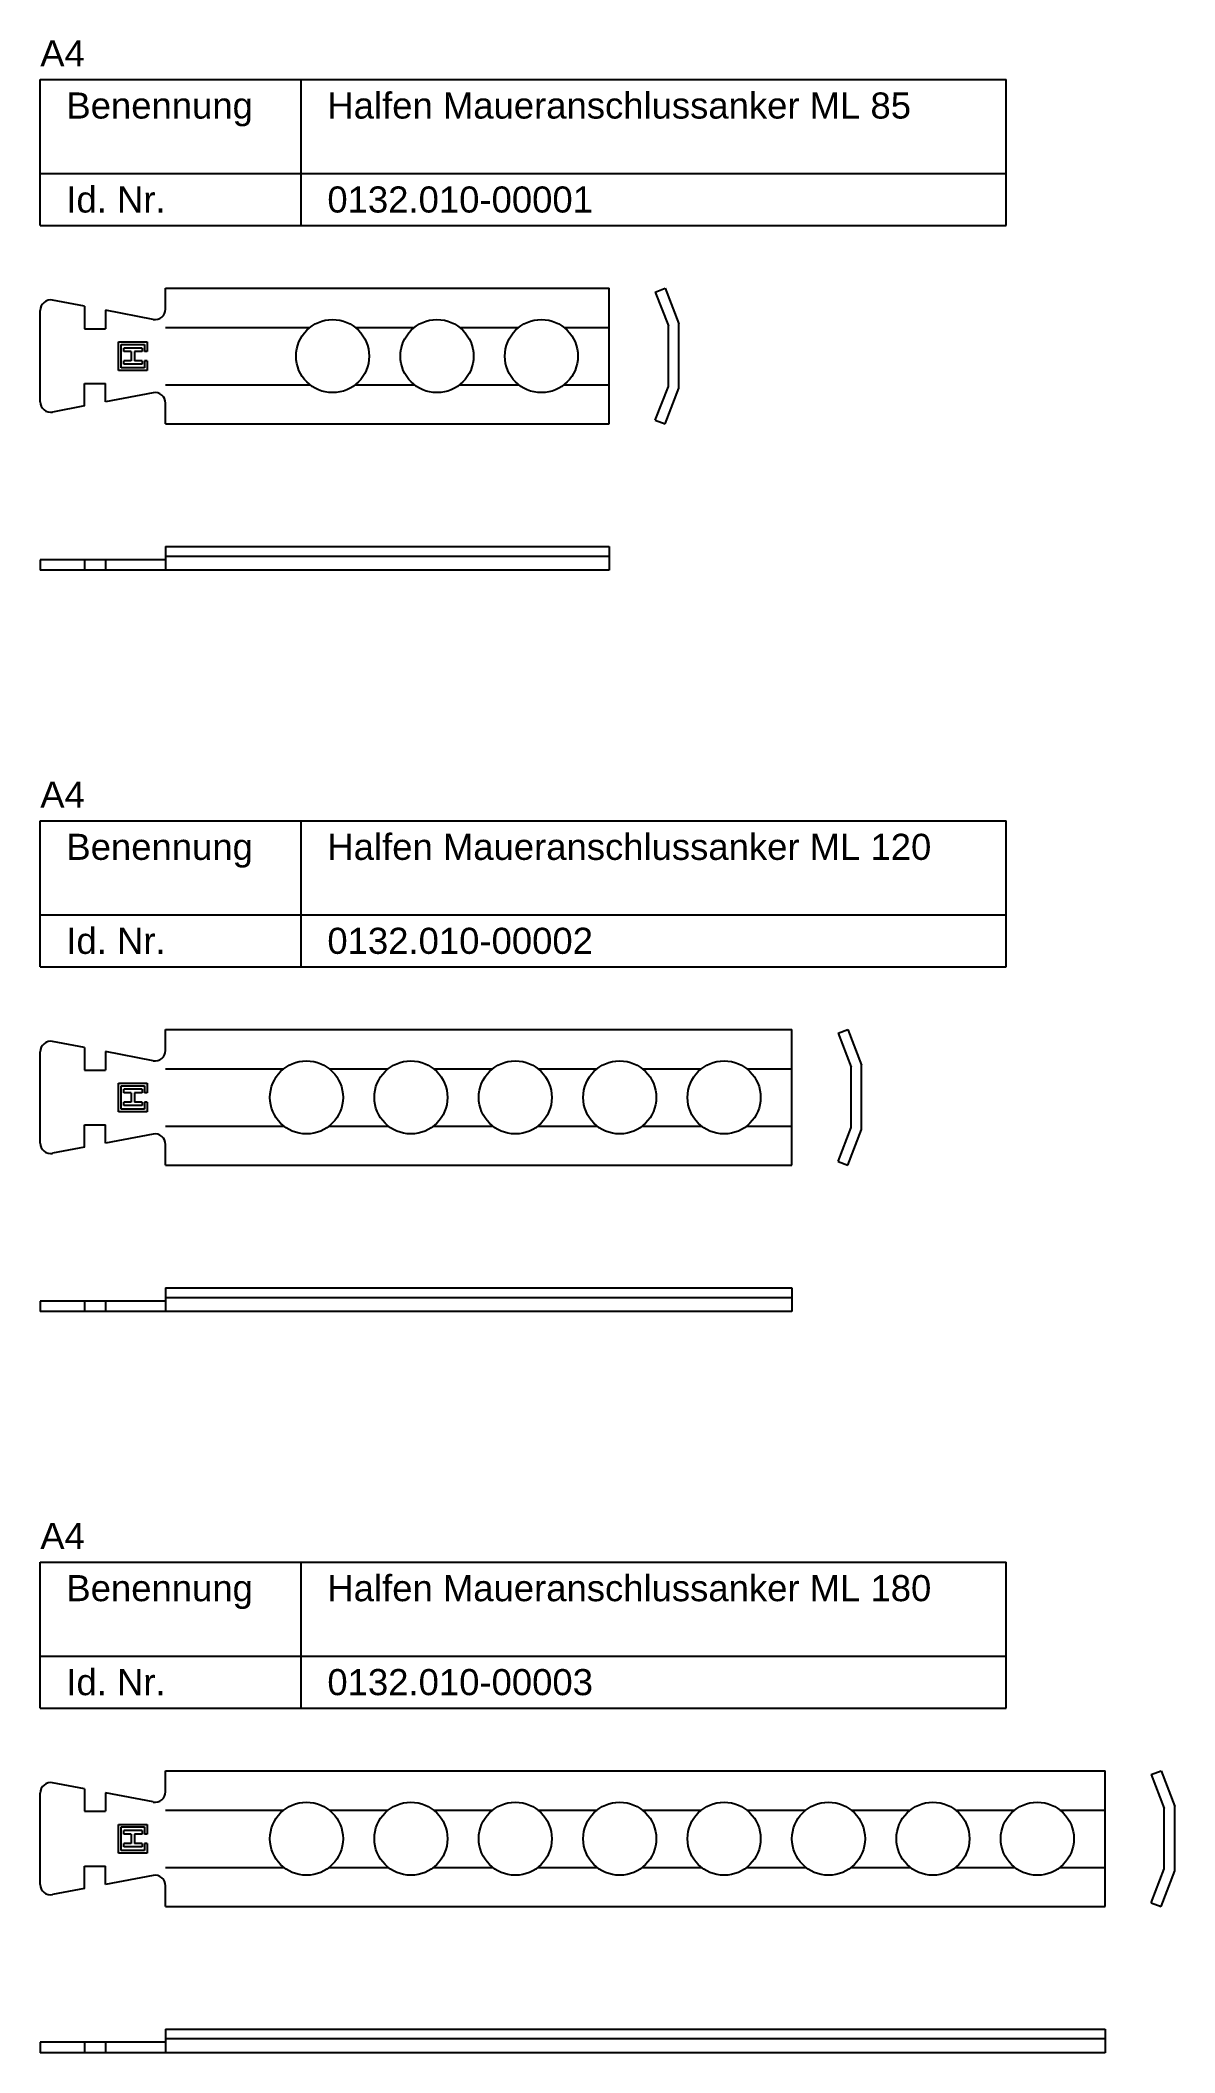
# Model space of a CAD drawing. Header units: millimetres. Extents: x -8 to 209, y -176 to 209.
import ezdxf

# ---------------------------------------------------------------- set-up
doc = ezdxf.new("R2010")
doc.units = ezdxf.units.MM
doc.layers.add('HALFEN-KONSOLANKER', color=2, linetype='CONTINUOUS')
doc.styles.add('ARIAL50', font='ARIAL.TTF', dxfattribs={"height": 5})

msp = doc.modelspace()

# ---------------------------------------------------------------- linework, layer by layer
at = {"layer": 'HALFEN-KONSOLANKER'}
for p, q in [((-8.13, 201.91), (176.87, 201.91)), ((-8.13, 173.91), (-8.13, 201.91)), ((41.87, 173.91), (41.87, 201.91)), ((176.87, 173.91), (176.87, 201.91)), ((-8.13, 183.91), (176.87, 183.91)), ((-8.13, 173.91), (176.87, 173.91)), ((15.87, 157.91), (15.87, 161.91)), ((15.87, 161.91), (100.87, 161.91)), ((100.87, 135.91), (100.87, 161.91)), ((109.69, 161.19), (111.56, 161.91)), ((111.56, 161.91), (114.19, 155.08)), ((0.37, 158.46), (-5.76, 159.63)), ((0.37, 158.46), (0.37, 154.16)), ((109.69, 161.19), (112.19, 154.71)), ((-8.13, 140.16), (-8.13, 157.66)), ((13.49, 155.95), (4.37, 157.69)), ((4.37, 157.69), (4.37, 154.16)), ((15.87, 154.41), (43.54, 154.41)), ((52.2, 154.41), (63.54, 154.41)), ((72.2, 154.41), (83.54, 154.41)), ((92.2, 154.41), (100.87, 154.41)), ((112.19, 143.12), (112.19, 154.71)), ((114.19, 142.75), (114.19, 155.08)), ((0.37, 154.16), (4.37, 154.16)), ((0.37, 154.16), (4.37, 154.16)), ((6.87, 151.66), (12.37, 151.66)), ((6.87, 146.16), (6.87, 151.66)), ((7.37, 151.16), (11.87, 151.16)), ((7.37, 146.66), (7.37, 151.16)), ((11.37, 150.46), (7.87, 150.46)), ((7.87, 149.81), (7.87, 150.46)), ((11.37, 150.46), (11.37, 149.81)), ((11.87, 151.16), (11.87, 149.81)), ((12.37, 151.66), (12.37, 149.81)), ((11.87, 146.66), (7.37, 146.66)), ((9.29, 149.81), (7.87, 149.81)), ((9.29, 148.01), (7.87, 148.01)), ((7.87, 147.36), (7.87, 148.01)), ((11.37, 147.36), (7.87, 147.36)), ((9.29, 149.81), (9.29, 148.01)), ((11.37, 149.81), (9.94, 149.81)), ((9.94, 149.81), (9.94, 148.01)), ((11.37, 148.01), (9.94, 148.01)), ((11.37, 148.01), (11.37, 147.36)), ((12.37, 149.81), (11.87, 149.81)), ((11.87, 148.01), (11.87, 146.66)), ((12.37, 148.01), (11.87, 148.01)), ((12.37, 148.01), (12.37, 146.16)), ((0.37, 139.37), (0.37, 143.66)), ((0.37, 143.66), (4.37, 143.66)), ((4.37, 140.13), (4.37, 143.66)), ((12.37, 146.16), (6.87, 146.16)), ((15.87, 143.41), (43.54, 143.41)), ((52.2, 143.41), (63.54, 143.41)), ((72.2, 143.41), (83.54, 143.41)), ((92.2, 143.41), (100.87, 143.41)), ((109.69, 136.63), (112.19, 143.12)), ((111.56, 135.91), (114.19, 142.75)), ((0.37, 139.37), (-5.76, 138.2)), ((13.49, 141.88), (4.37, 140.13)), ((15.87, 135.91), (15.87, 139.91)), ((15.87, 135.91), (100.87, 135.91)), ((109.69, 136.63), (111.56, 135.91)), ((15.87, 112.41), (100.87, 112.41)), ((15.87, 112.41), (15.87, 107.91)), ((100.87, 112.41), (100.87, 107.91)), ((15.87, 109.91), (-8.13, 109.91)), ((-8.13, 109.91), (-8.13, 107.91)), ((0.37, 109.91), (0.37, 107.91)), ((4.37, 109.91), (4.37, 107.91)), ((100.87, 110.55), (15.87, 110.55)), ((100.87, 107.91), (-8.13, 107.91)), ((-8.13, 59.91), (176.87, 59.91)), ((-8.13, 31.91), (-8.13, 59.91)), ((41.87, 31.91), (41.87, 59.91)), ((176.87, 31.91), (176.87, 59.91)), ((-8.13, 41.91), (176.87, 41.91)), ((-8.13, 31.91), (176.87, 31.91)), ((15.87, 19.91), (135.87, 19.91)), ((15.87, 15.91), (15.87, 19.91)), ((135.87, -6.09), (135.87, 19.91)), ((144.69, 19.19), (146.56, 19.91)), ((146.56, 19.91), (149.19, 13.08)), ((-8.13, -1.84), (-8.13, 15.66)), ((0.37, 16.46), (-5.76, 17.63)), ((0.37, 16.46), (0.37, 12.16)), ((13.49, 13.95), (4.37, 15.69)), ((4.37, 15.69), (4.37, 12.16)), ((144.69, 19.19), (147.19, 12.71)), ((0.37, 12.16), (4.37, 12.16)), ((0.37, 12.16), (4.37, 12.16)), ((15.87, 12.41), (38.54, 12.41)), ((47.2, 12.41), (58.54, 12.41)), ((67.2, 12.41), (78.54, 12.41)), ((87.2, 12.41), (98.54, 12.41)), ((107.2, 12.41), (118.54, 12.41)), ((127.2, 12.41), (135.87, 12.41)), ((147.19, 1.12), (147.19, 12.71)), ((149.19, 0.75), (149.19, 13.08)), ((6.87, 9.66), (12.37, 9.66)), ((6.87, 4.16), (6.87, 9.66)), ((7.37, 9.16), (11.87, 9.16)), ((7.37, 4.66), (7.37, 9.16)), ((11.37, 8.46), (7.87, 8.46)), ((7.87, 7.81), (7.87, 8.46)), ((9.29, 7.81), (7.87, 7.81)), ((9.29, 7.81), (9.29, 6.01)), ((11.37, 7.81), (9.94, 7.81)), ((9.94, 7.81), (9.94, 6.01)), ((11.37, 8.46), (11.37, 7.81)), ((11.87, 9.16), (11.87, 7.81)), ((12.37, 7.81), (11.87, 7.81)), ((12.37, 9.66), (12.37, 7.81)), ((12.37, 4.16), (6.87, 4.16)), ((11.87, 4.66), (7.37, 4.66)), ((9.29, 6.01), (7.87, 6.01)), ((7.87, 5.36), (7.87, 6.01)), ((11.37, 5.36), (7.87, 5.36)), ((11.37, 6.01), (9.94, 6.01)), ((11.37, 6.01), (11.37, 5.36)), ((12.37, 6.01), (11.87, 6.01)), ((11.87, 6.01), (11.87, 4.66)), ((12.37, 6.01), (12.37, 4.16)), ((0.37, 1.66), (4.37, 1.66)), ((0.37, -2.63), (0.37, 1.66)), ((4.37, -1.87), (4.37, 1.66)), ((15.87, 1.41), (38.54, 1.41)), ((47.2, 1.41), (58.54, 1.41)), ((67.2, 1.41), (78.54, 1.41)), ((87.2, 1.41), (98.54, 1.41)), ((107.2, 1.41), (118.54, 1.41)), ((127.2, 1.41), (135.87, 1.41)), ((144.69, -5.37), (147.19, 1.12)), ((146.56, -6.09), (149.19, 0.75)), ((0.37, -2.63), (-5.76, -3.8)), ((13.49, -0.12), (4.37, -1.87)), ((15.87, -6.09), (15.87, -2.09)), ((15.87, -6.09), (135.87, -6.09)), ((144.69, -5.37), (146.56, -6.09)), ((15.87, -29.59), (135.87, -29.59)), ((15.87, -29.59), (15.87, -34.09)), ((135.87, -29.59), (135.87, -34.09)), ((15.87, -32.09), (-8.13, -32.09)), ((-8.13, -32.09), (-8.13, -34.09)), ((135.87, -34.09), (-8.13, -34.09)), ((0.37, -32.09), (0.37, -34.09)), ((4.37, -32.09), (4.37, -34.09)), ((135.87, -31.45), (15.87, -31.45)), ((-8.13, -82.09), (176.87, -82.09)), ((-8.13, -110.09), (-8.13, -82.09)), ((41.87, -110.09), (41.87, -82.09)), ((176.87, -110.09), (176.87, -82.09)), ((-8.13, -100.09), (176.87, -100.09)), ((-8.13, -110.09), (176.87, -110.09)), ((15.87, -122.09), (195.87, -122.09)), ((15.87, -126.09), (15.87, -122.09)), ((195.87, -148.09), (195.87, -122.09)), ((204.69, -122.81), (206.56, -122.09)), ((204.69, -122.81), (207.19, -129.29)), ((206.56, -122.09), (209.19, -128.92)), ((-8.13, -143.84), (-8.13, -126.34)), ((0.37, -125.54), (-5.76, -124.37)), ((0.37, -125.54), (0.37, -129.84)), ((13.49, -128.05), (4.37, -126.31)), ((4.37, -126.31), (4.37, -129.84)), ((0.37, -129.84), (4.37, -129.84)), ((0.37, -129.84), (4.37, -129.84)), ((15.87, -129.59), (38.54, -129.59)), ((47.2, -129.59), (58.54, -129.59)), ((67.2, -129.59), (78.54, -129.59)), ((87.2, -129.59), (98.54, -129.59)), ((107.2, -129.59), (118.54, -129.59)), ((127.2, -129.59), (138.54, -129.59)), ((147.2, -129.59), (158.54, -129.59)), ((167.2, -129.59), (178.54, -129.59)), ((187.2, -129.59), (195.87, -129.59)), ((207.19, -140.88), (207.19, -129.29)), ((209.19, -141.25), (209.19, -128.92)), ((6.87, -132.34), (12.37, -132.34)), ((6.87, -137.84), (6.87, -132.34)), ((7.37, -132.84), (11.87, -132.84)), ((7.37, -137.34), (7.37, -132.84)), ((11.37, -133.54), (7.87, -133.54)), ((7.87, -134.19), (7.87, -133.54)), ((9.29, -134.19), (7.87, -134.19)), ((9.29, -134.19), (9.29, -135.99)), ((9.94, -134.19), (9.94, -135.99)), ((11.37, -134.19), (9.94, -134.19)), ((11.37, -133.54), (11.37, -134.19)), ((11.87, -132.84), (11.87, -134.19)), ((12.37, -134.19), (11.87, -134.19)), ((12.37, -132.34), (12.37, -134.19)), ((12.37, -137.84), (6.87, -137.84)), ((11.87, -137.34), (7.37, -137.34)), ((7.87, -136.64), (7.87, -135.99)), ((9.29, -135.99), (7.87, -135.99)), ((11.37, -136.64), (7.87, -136.64)), ((11.37, -135.99), (9.94, -135.99)), ((11.37, -135.99), (11.37, -136.64)), ((11.87, -135.99), (11.87, -137.34)), ((12.37, -135.99), (11.87, -135.99)), ((12.37, -135.99), (12.37, -137.84)), ((0.37, -144.63), (0.37, -140.34)), ((0.37, -140.34), (4.37, -140.34)), ((4.37, -143.87), (4.37, -140.34)), ((13.49, -142.12), (4.37, -143.87)), ((15.87, -140.59), (38.54, -140.59)), ((47.2, -140.59), (58.54, -140.59)), ((67.2, -140.59), (78.54, -140.59)), ((87.2, -140.59), (98.54, -140.59)), ((107.2, -140.59), (118.54, -140.59)), ((127.2, -140.59), (138.54, -140.59)), ((147.2, -140.59), (158.54, -140.59)), ((167.2, -140.59), (178.54, -140.59)), ((187.2, -140.59), (195.87, -140.59)), ((204.69, -147.37), (207.19, -140.88)), ((206.56, -148.09), (209.19, -141.25)), ((0.37, -144.63), (-5.76, -145.8)), ((15.87, -148.09), (15.87, -144.09)), ((15.87, -148.09), (195.87, -148.09)), ((204.69, -147.37), (206.56, -148.09)), ((15.87, -171.59), (195.87, -171.59)), ((15.87, -171.59), (15.87, -176.09)), ((195.87, -173.45), (15.87, -173.45)), ((195.87, -171.59), (195.87, -176.09)), ((15.87, -174.09), (-8.13, -174.09)), ((-8.13, -174.09), (-8.13, -176.09)), ((195.87, -176.09), (-8.13, -176.09)), ((0.37, -174.09), (0.37, -176.09)), ((4.37, -174.09), (4.37, -176.09))]:
    msp.add_line(p, q, dxfattribs=at)
for centre in [(47.87, 148.91), (67.87, 148.91), (87.87, 148.91), (42.87, 6.91), (62.87, 6.91), (82.87, 6.91), (102.87, 6.91), (122.87, 6.91), (42.87, -135.09), (62.87, -135.09), (82.87, -135.09), (102.87, -135.09), (122.87, -135.09), (142.87, -135.09), (162.87, -135.09), (182.87, -135.09)]:
    msp.add_circle(centre, 7, dxfattribs=at)
for centre, start, end in [((-6.13, 157.66), 79.1801, 180), ((13.87, 157.91), 259.1801, 0), ((-6.13, 140.16), 180, 280.8199), ((13.87, 139.91), 0, 100.8199), ((-6.13, 15.66), 79.1801, 180), ((13.87, 15.91), 259.1801, 0), ((-6.13, -1.84), 180, 280.8199), ((13.87, -2.09), 0, 100.8199), ((-6.13, -126.34), 79.1801, 180), ((13.87, -126.09), 259.1801, 0), ((13.87, -144.09), 0, 100.8199), ((-6.13, -143.84), 180, 280.8199)]:
    msp.add_arc(centre, 2, start, end, dxfattribs=at)

# ---------------------------------------------------------------- texts
at = {"layer": 'HALFEN-KONSOLANKER', "style": 'ARIAL50'}
for s, p in [('A4', (-8.13, 204.41)), ('Benennung', (-3.13, 194.41)), ('Halfen Maueranschlussanker ML 85', (46.87, 194.41)), ('Id. Nr.', (-3.13, 176.41)), ('0132.010-00001', (46.87, 176.41)), ('A4', (-8.13, 62.41)), ('Benennung', (-3.13, 52.41)), ('Halfen Maueranschlussanker ML 120', (46.87, 52.41)), ('Id. Nr.', (-3.13, 34.41)), ('0132.010-00002', (46.87, 34.41)), ('A4', (-8.13, -79.59)), ('Benennung', (-3.13, -89.59)), ('Halfen Maueranschlussanker ML 180', (46.87, -89.59)), ('Id. Nr.', (-3.13, -107.59)), ('0132.010-00003', (46.87, -107.59))]:
    msp.add_text(s, height=5, dxfattribs=at).set_placement(p)

doc.saveas('drawing.dxf')
